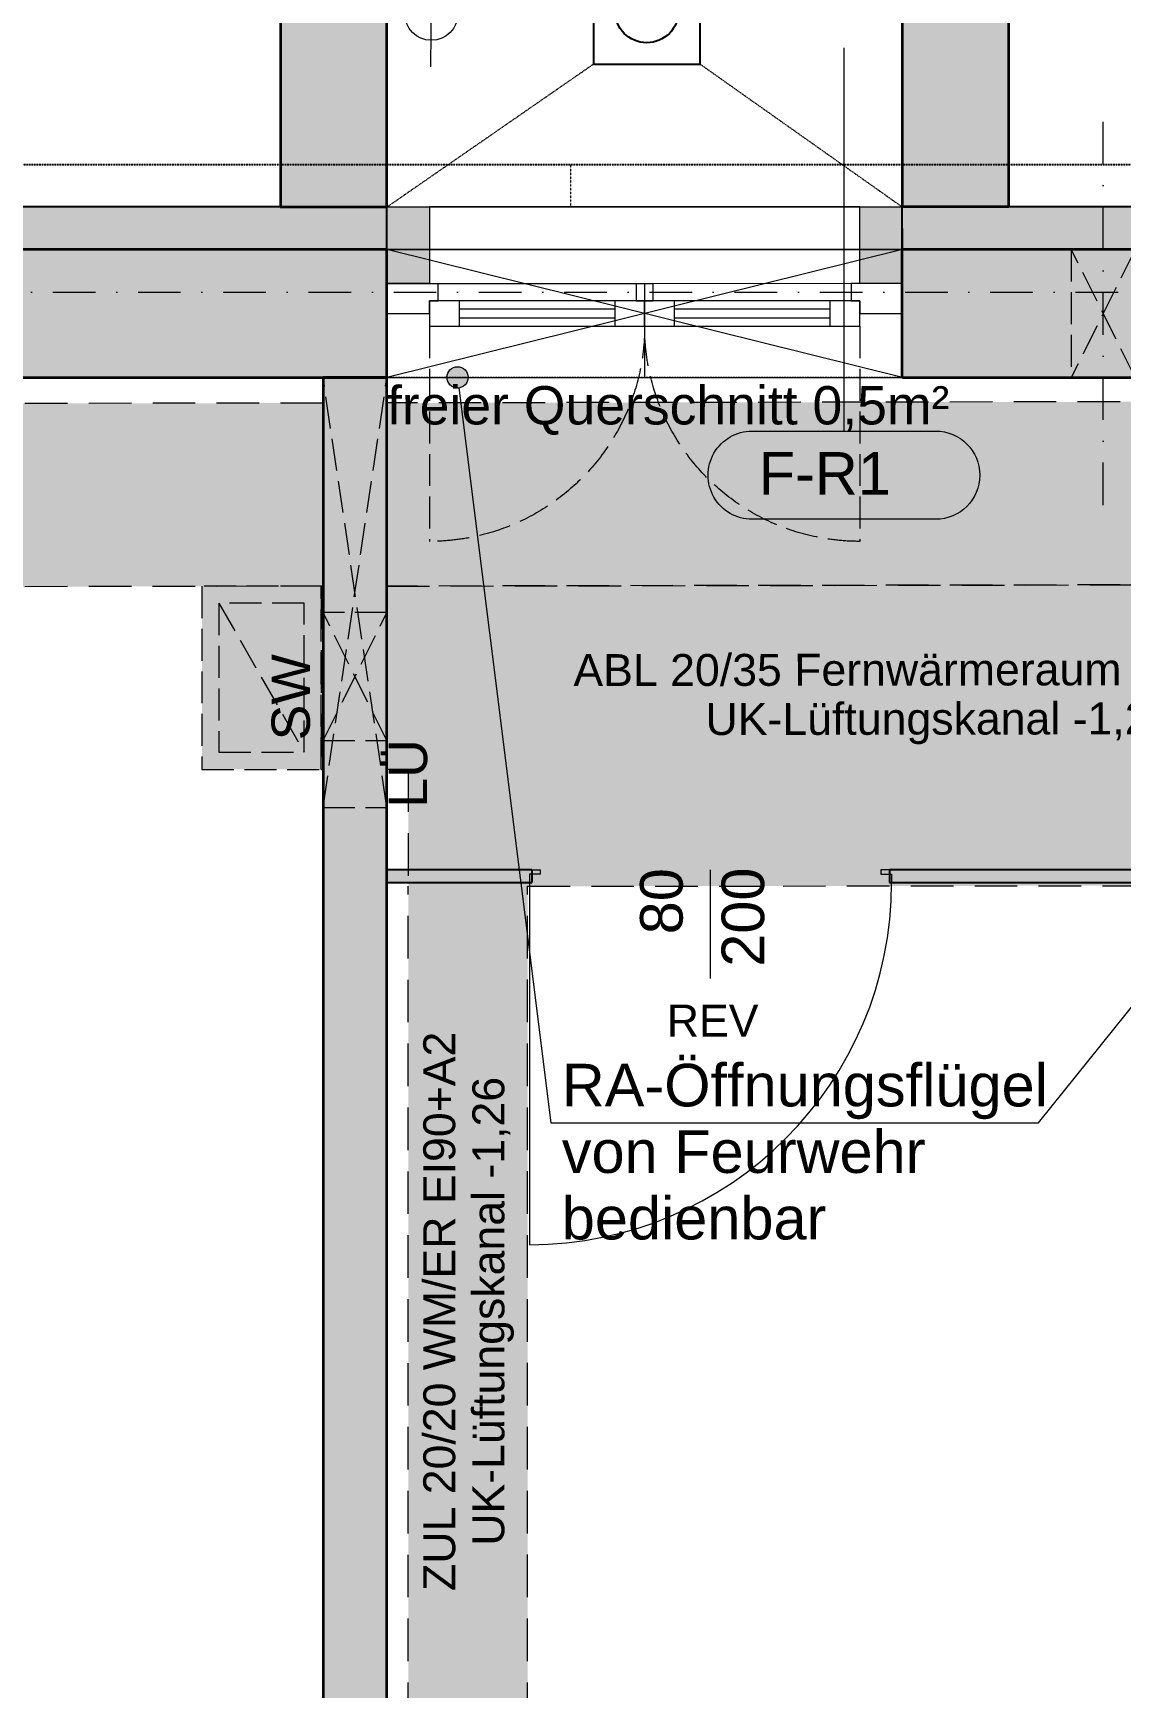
# Model space of a CAD drawing. Header units: millimetres. Extents: x 32522367 to 32638135, y 41424826 to 41540167.
# Drawn here: x 32558326 to 32560880, y 41524037 to 41527922 of the extents above; entities that cross this region are included whole.
import ezdxf
from ezdxf.enums import TextEntityAlignment as Align

# ---------------------------------------------------------------- set-up
doc = ezdxf.new("R2010")
doc.units = ezdxf.units.MM
for name, pattern in [('Achse', [0.2, 0.1, -0.05, 0, -0.05]), ('Raster', [0.2, 0.1, -0.05, 0, -0.05]), ('Strichlinie eng', [0.1, 0.075, -0.025]), ('Strichlinie mittel', [0.15, 0.1, -0.05]), ('Strichlinie weit', [0.2, 0.15, -0.05]), ('Untersicht', [0.1, 0.075, -0.025])]:
    doc.linetypes.add(name, pattern=pattern)
for name, color, linetype in [('000 Achsraster Haupt', 251, 'Continuous'), ('110 Wand Aussen', 251, 'Continuous'), ('120 Wand Innen tragend', 251, 'Continuous'), ('130 Wand Innen', 251, 'Continuous'), ('220 Bodenaufbau', 251, 'Continuous'), ('715 Lueftung', 251, 'Continuous'), ('716 Entwässerung', 251, 'Continuous'), ('720 Haustechnik Installation', 251, 'Continuous'), ('811 Raum 2.Erschließung_ Nebenräume_Allg.räume_Technik', 251, 'Continuous'), ('951 Polierplan Hoehenkote', 251, 'Continuous'), ('956 Fensternummer', 251, 'Continuous'), ('Archicad Fenstern', 251, 'Continuous'), ('Archicad Türen', 251, 'Continuous')]:
    doc.layers.add(name, color=color, linetype=linetype)
for name, color, linetype, lineweight in [('000 Achsraster Haupt_Stift_Nr__1', 251, 'Continuous', 13), ('110 Wand Aussen_Stift_Nr__1', 251, 'Continuous', 13), ('110 Wand Aussen_Stift_Nr__24', 251, 'Continuous', 13), ('110 Wand Aussen_Stift_Nr__29', 251, 'Continuous', 13), ('110 Wand Aussen_Stift_Nr__4', 251, 'Continuous', 35), ('110 Wand Aussen_Stift_Nr__6', 251, 'Continuous', 13), ('110 Wand Aussen_Stift_Nr__7', 251, 'Continuous', 25), ('110 Wand Aussen_Stift_Nr__78', 251, 'Continuous', 13), ('110 Wand Aussen_Stift_Nr__8', 251, 'Continuous', 35), ('120 Wand Innen tragend_Stift_Nr__1', 251, 'Continuous', 13), ('120 Wand Innen tragend_Stift_Nr__23', 251, 'Continuous', 13), ('120 Wand Innen tragend_Stift_Nr__6', 251, 'Continuous', 13), ('120 Wand Innen tragend_Stift_Nr__8', 251, 'Continuous', 35), ('130 Wand Innen_Stift_Nr__26', 251, 'Continuous', 13), ('130 Wand Innen_Stift_Nr__7', 251, 'Continuous', 25), ('136 Halsdämmung_Stift_Nr__1', 251, 'Continuous', 13), ('136 Halsdämmung_Stift_Nr__18', 251, 'Continuous', 0), ('220 Bodenaufbau_Stift_Nr__6', 251, 'Continuous', 13), ('240 Unterdaemmung_Stift_Nr__1', 251, 'Continuous', 13), ('681 Fluchtlinien_Stift_Nr__10', 251, 'Continuous', 25), ('715 Lueftung_Stift_Nr__103', 251, 'Continuous', 18), ('715 Lueftung_Stift_Nr__104', 251, 'Continuous', 18), ('715 Lueftung_Stift_Nr__121', 251, 'Continuous', 13), ('716 Entwässerung_Stift_Nr__1', 251, 'Continuous', 13), ('716 Entwässerung_Stift_Nr__61', 251, 'Continuous', 25), ('720 Haustechnik Installation_Stift_Nr__1', 251, 'Continuous', 13), ('951 Polierplan Hoehenkote_Stift_Nr__1', 251, 'Continuous', 13), ('956 Durchbruch Beschriftung_Stift_Nr__61', 251, 'Continuous', 25), ('956 Fensternummer_Stift_Nr__1', 251, 'Continuous', 13), ('970 Brandschutz Beschriftung.Texte_ Bemaßung_ Symbole_ Fluchtwege_Stift_Nr__101', 251, 'Continuous', 50), ('Archicad Fenster-Marker_Stift_Nr__1', 251, 'Continuous', 13), ('Archicad Fenstern_Stift_Nr__1', 251, 'Continuous', 13), ('Archicad Fenstern_Stift_Nr__7', 251, 'Continuous', 25), ('Archicad Fenstern_Stift_Nr__8', 251, 'Continuous', 35), ('Archicad Tür-Marker_Stift_Nr__1', 251, 'Continuous', 13), ('Archicad Türen_Stift_Nr__1', 251, 'Continuous', 13), ('Archicad Türen_Stift_Nr__7', 251, 'Continuous', 25)]:
    doc.layers.add(name, color=color, linetype=linetype, lineweight=lineweight)
doc.styles.add('ERSTELLTER_STIL_1', font='arial.ttf')

# ---------------------------------------------------------------- blocks, each defined once
blk = doc.blocks.new('Decke_16', base_point=(24.3313, 82.1748))
at = {"layer": '220 Bodenaufbau_Stift_Nr__6', "color": 7, "linetype": 'Continuous', "lineweight": 13, "flags": 128}
blk.add_lwpolyline([(10.1971, 34.0265), (24.3313, 82.1748), (27.0947, 81.3636), (27.827, 83.8583), (30.4177, 83.0978), (29.6854, 80.6031), (63.8728, 70.5671)], dxfattribs=at)
blk = doc.blocks.new('Öffnung_40')
at = {"layer": '120 Wand Innen tragend_Stift_Nr__1', "color": 7, "linetype": 'Untersicht', "lineweight": 13}
for p, q in [((36.5208, 77.2312), (36.6613, 78.2426)), ((36.3768, 77.2735), (36.8052, 78.2003))]:
    blk.add_line(p, q, dxfattribs=at)
at = {"layer": '120 Wand Innen tragend_Stift_Nr__6', "color": 7, "linetype": 'Untersicht', "lineweight": 13, "flags": 128}
blk.add_lwpolyline([(36.3768, 77.2735), (36.5208, 77.2312)], dxfattribs=at)
at = {"layer": '120 Wand Innen tragend_Stift_Nr__8', "color": 7, "linetype": 'Continuous', "lineweight": 35, "flags": 128}
for points in [[(36.6613, 78.2426), (36.5058, 77.7127)], [(36.8052, 78.2003), (36.6613, 78.2426)], [(36.6497, 77.6705), (36.8052, 78.2003)], [(36.4213, 77.4249), (36.3768, 77.2735)], [(36.5208, 77.2312), (36.5652, 77.3826)]]:
    blk.add_lwpolyline(points, dxfattribs=at)
blk = doc.blocks.new('Öffnung_74')
at = {"layer": '110 Wand Aussen_Stift_Nr__1', "color": 7, "linetype": 'Untersicht', "lineweight": 13}
for p, q in [((38.4908, 77.7055), (38.4313, 78.0356)), ((38.5753, 77.9934), (38.3468, 77.7478))]:
    blk.add_line(p, q, dxfattribs=at)
at = {"layer": '110 Wand Aussen_Stift_Nr__6', "color": 7, "linetype": 'Untersicht', "lineweight": 13, "flags": 128}
for points in [[(38.4313, 78.0356), (38.3468, 77.7478)], [(38.4908, 77.7055), (38.5753, 77.9934)]]:
    blk.add_lwpolyline(points, dxfattribs=at)
at = {"layer": '110 Wand Aussen_Stift_Nr__78', "color": 5, "linetype": 'Achse', "lineweight": 13}
blk.add_line((38.3343, 77.4388), (38.5878, 78.3023), dxfattribs=at)
at = {"layer": '110 Wand Aussen_Stift_Nr__8', "color": 7, "linetype": 'Continuous', "lineweight": 35, "flags": 128}
for points in [[(38.5753, 77.9934), (38.4313, 78.0356)], [(38.3468, 77.7478), (38.4908, 77.7055)]]:
    blk.add_lwpolyline(points, dxfattribs=at)
blk = doc.blocks.new('Öffnung_78')
at = {"layer": '110 Wand Aussen_Stift_Nr__1', "color": 7, "linetype": 'Continuous', "lineweight": 13}
for p, q in [((37.9663, 77.8595), (36.8897, 78.4882)), ((38.0508, 78.1473), (36.8052, 78.2003))]:
    blk.add_line(p, q, dxfattribs=at)
at = {"layer": '110 Wand Aussen_Stift_Nr__6', "color": 7, "linetype": 'Continuous', "lineweight": 13, "flags": 128}
for points in [[(36.8897, 78.4882), (36.8052, 78.2003)], [(38.0508, 78.1473), (36.8897, 78.4882)], [(36.8052, 78.2003), (37.9663, 77.8595)], [(37.9663, 77.8595), (38.0508, 78.1473)]]:
    blk.add_lwpolyline(points, dxfattribs=at)
blk = doc.blocks.new('Öffnung_79')
at = {"layer": '110 Wand Aussen_Stift_Nr__6', "color": 7, "linetype": 'Continuous', "lineweight": 13, "flags": 128}
for points in [[(37.0139, 78.556), (36.9857, 78.46)], [(37.983, 78.2715), (37.0139, 78.556)], [(37.9548, 78.1755), (37.983, 78.2715)]]:
    blk.add_lwpolyline(points, dxfattribs=at)
blk = doc.blocks.new('Öffnung_92')
at = {"layer": '120 Wand Innen tragend_Stift_Nr__1', "color": 7, "linetype": 'Untersicht', "lineweight": 13}
for p, q in [((36.5652, 77.3826), (36.5058, 77.7127)), ((36.4213, 77.4249), (36.6497, 77.6705))]:
    blk.add_line(p, q, dxfattribs=at)
at = {"layer": '120 Wand Innen tragend_Stift_Nr__6', "color": 7, "linetype": 'Untersicht', "lineweight": 13, "flags": 128}
for points in [[(36.6497, 77.6705), (36.5058, 77.7127)], [(36.4213, 77.4249), (36.5652, 77.3826)]]:
    blk.add_lwpolyline(points, dxfattribs=at)
at = {"layer": '120 Wand Innen tragend_Stift_Nr__8', "color": 7, "linetype": 'Continuous', "lineweight": 35, "flags": 128}
for points in [[(36.5058, 77.7127), (36.4213, 77.4249)], [(36.5652, 77.3826), (36.6497, 77.6705)]]:
    blk.add_lwpolyline(points, dxfattribs=at)
blk = doc.blocks.new('2-Flügelfenster 1+1 27_2')
at = {"layer": 'Archicad Fenstern_Stift_Nr__1', "color": 7, "linetype": 'Strichlinie eng', "lineweight": 13}
for p, q in [((-0.505, 0.03), (-0.505, 0.535)), ((0.505, 0.03), (0.505, 0.535))]:
    blk.add_line(p, q, dxfattribs=at)
at = {"layer": 'Archicad Fenstern_Stift_Nr__1', "color": 7, "linetype": 'Continuous', "lineweight": 13}
for p, q in [((-0.605, 0.15), (0.605, 0.15)), ((-0.605, 0), (-0.505, 0)), ((-0.505, -0.03), (-0.505, 0.03)), ((-0.505, 0.03), (-0.435, 0.03)), ((-0.505, 0), (-0.505, -0.03)), ((-0.435, 0.03), (-0.07, 0.03)), ((-0.435, 0.03), (-0.435, -0.03)), ((-0.435, 0.01), (-0.07, 0.01)), ((-0.07, -0.03), (-0.07, 0.03)), ((-0.07, 0.03), (0, 0.03)), ((0, 0.03), (0, -0.03)), ((0, -0.03), (0, 0.03)), ((0, 0.03), (0.07, 0.03)), ((0, -0.03), (0, 0)), ((0, 0), (0, -0.03)), ((0.07, 0.03), (0.435, 0.03)), ((0.07, 0.03), (0.07, -0.03)), ((0.07, 0.01), (0.435, 0.01)), ((0.435, -0.03), (0.435, 0.03)), ((0.435, 0.03), (0.505, 0.03)), ((0.505, 0.03), (0.505, -0.03)), ((0.505, -0.03), (0.505, 0)), ((0.505, 0), (0.605, 0)), ((-0.505, -0.03), (-0.485, -0.03)), ((-0.435, -0.03), (-0.505, -0.03)), ((-0.485, -0.03), (-0.485, -0.07)), ((-0.07, -0.01), (-0.435, -0.01)), ((-0.07, -0.03), (-0.435, -0.03)), ((0, -0.03), (-0.07, -0.03)), ((-0.02, -0.07), (-0.02, -0.03)), ((-0.02, -0.03), (0, -0.03)), ((0, -0.03), (0.02, -0.03)), ((0.07, -0.03), (0, -0.03)), ((0.02, -0.03), (0.02, -0.07)), ((0.435, -0.01), (0.07, -0.01)), ((0.435, -0.03), (0.07, -0.03)), ((0.505, -0.03), (0.435, -0.03)), ((0.485, -0.07), (0.485, -0.03)), ((0.485, -0.03), (0.505, -0.03)), ((-0.485, -0.07), (-0.605, -0.07)), ((-0.02, -0.07), (-0.485, -0.07)), ((0, -0.07), (-0.02, -0.07)), ((0.02, -0.07), (0, -0.07)), ((0.485, -0.07), (0.02, -0.07)), ((0.605, -0.07), (0.485, -0.07)), ((-0.605, -0.25), (0.605, -0.25))]:
    blk.add_line(p, q, dxfattribs=at)
at = {"layer": 'Archicad Fenstern_Stift_Nr__1', "color": 7, "linetype": 'Strichlinie eng', "lineweight": 13}
for centre, start, end in [((-0.505, 0.03), 0, 90), ((0.505, 0.03), 90, 180)]:
    blk.add_arc(centre, 0.505, start, end, dxfattribs=at)
at = {"layer": 'Archicad Fenstern_Stift_Nr__7', "color": 7, "linetype": 'Continuous', "lineweight": 25}
for p, q in [((-0.605, -0.15), (-0.605, -0.25)), ((0.605, -0.15), (0.605, -0.25))]:
    blk.add_line(p, q, dxfattribs=at)
at = {"layer": 'Archicad Fenstern_Stift_Nr__8', "color": 7, "linetype": 'Continuous', "lineweight": 35}
for p, q in [((-0.605, 0.15), (-0.605, 0)), ((0.605, 0.15), (0.605, 0)), ((-0.605, 0), (-0.605, -0.07)), ((-0.605, 0), (-0.605, -0.07)), ((0.605, 0), (0.605, -0.07)), ((0.605, 0), (0.605, -0.07)), ((-0.605, -0.07), (-0.605, -0.15)), ((0.605, -0.07), (0.605, -0.15))]:
    blk.add_line(p, q, dxfattribs=at)
blk = doc.blocks.new('F Marker AUT 27')
at = {"layer": 'Archicad Fenster-Marker_Stift_Nr__1', "color": 7, "linetype": 'Continuous', "lineweight": 13}
blk.add_line((0, -0.2187), (0, 0), dxfattribs=at)
at = {"layer": 'Archicad Fenster-Marker_Stift_Nr__1', "color": 7, "lineweight": 13, "style": 'ERSTELLTER_STIL_1'}
for tag, height, p in [('DUMMY_270', 0.0667, (-0.1283, -0.535)), ('DUMMY_268', 0.0667, (0.0631, -0.535)), ('DUMMY_269', 0.1, (-0.195, -0.535)), ('DUMMY_267', 0.1, (-0.0036, -0.535))]:
    blk.add_attdef(tag, text='', height=height, rotation=270, dxfattribs=at).set_placement(p, align=Align.BOTTOM_LEFT)
blk = doc.blocks.new('Wand_167', base_point=(41.3645, 76.8619))
at = {"layer": '110 Wand Aussen_Stift_Nr__24', "linetype": 'Continuous', "lineweight": 13}
for points in [[(31.9229, 79.6336), (36.8052, 78.2003), (36.8897, 78.4882), (32.0074, 79.9214)], [(38.0508, 78.1473), (37.9663, 77.8595), (39.3111, 77.4647), (39.3956, 77.7525)]]:
    blk.add_hatch(color=92, dxfattribs=at).paths.add_polyline_path(points)
at = {"layer": '110 Wand Aussen_Stift_Nr__29', "linetype": 'Continuous', "lineweight": 13}
for points in [[(32.0074, 79.9214), (36.8897, 78.4882), (36.9179, 78.5841), (32.0356, 80.0174)], [(38.0789, 78.2433), (38.0508, 78.1473), (39.3956, 77.7525), (39.4238, 77.8485)]]:
    blk.add_hatch(color=6, dxfattribs=at).paths.add_polyline_path(points)
at = {"layer": '110 Wand Aussen_Stift_Nr__7', "color": 7, "linetype": 'Continuous', "lineweight": 25}
for p, q in [((36.8897, 78.4882), (36.9179, 78.5841)), ((38.0508, 78.1473), (38.0789, 78.2433))]:
    blk.add_line(p, q, dxfattribs=at)
at = {"layer": '110 Wand Aussen_Stift_Nr__7', "color": 7, "linetype": 'Continuous', "lineweight": 25, "flags": 128}
for points in [[(36.9179, 78.5841), (32.0356, 80.0174)], [(39.4238, 77.8485), (38.0789, 78.2433)]]:
    blk.add_lwpolyline(points, dxfattribs=at)
at = {"layer": '110 Wand Aussen_Stift_Nr__8', "color": 7, "linetype": 'Continuous', "lineweight": 35}
for p, q in [((36.8897, 78.4882), (32.0074, 79.9214)), ((38.4313, 78.0356), (38.0508, 78.1473))]:
    blk.add_line(p, q, dxfattribs=at)
at = {"layer": '110 Wand Aussen_Stift_Nr__8', "color": 7, "linetype": 'Continuous', "lineweight": 35, "flags": 128}
for points in [[(31.9229, 79.6336), (36.8052, 78.2003)], [(37.9663, 77.8595), (38.3468, 77.7478)]]:
    blk.add_lwpolyline(points, dxfattribs=at)
at = {"layer": 'Archicad Fenster-Marker_Stift_Nr__1', "color": 7, "lineweight": 13, "rotation": 163.6400901272618}
blk.add_blockref('F Marker AUT 27', (37.3858, 78.0299), dxfattribs=at)
at = {"layer": 'Archicad Fenstern', "color": 7, "linetype": 'Continuous', "lineweight": 13, "xscale": -1, "rotation": 163.6400901272618}
blk.add_blockref('2-Flügelfenster 1+1 27_2', (37.428, 78.1738), dxfattribs=at)
blk = doc.blocks.new('Wand_207', base_point=(34.7637, 71.2457))
at = {"layer": '120 Wand Innen tragend_Stift_Nr__23', "linetype": 'Continuous', "lineweight": 13}
blk.add_hatch(color=91, dxfattribs=at).paths.add_polyline_path([(34.8059, 71.3897), (36.8052, 78.2003), (36.6613, 78.2426), (34.6619, 71.4315)])
at = {"layer": '120 Wand Innen tragend_Stift_Nr__8', "color": 7, "linetype": 'Continuous', "lineweight": 35, "flags": 128}
for points in [[(36.3768, 77.2735), (35.6887, 74.9294)], [(35.8327, 74.8872), (36.5208, 77.2312)]]:
    blk.add_lwpolyline(points, dxfattribs=at)
blk = doc.blocks.new('Wand_225', base_point=(38.2061, 77.7891))
at = {"layer": '110 Wand Aussen_Stift_Nr__24', "linetype": 'Continuous', "lineweight": 13}
for points in [[(38.2479, 78.819), (38.5582, 78.9885), (38.3183, 79.0589)], [(38.2479, 78.819), (38.4878, 78.7486), (38.5582, 78.9885)], [(38.2479, 78.819), (38.0789, 78.2433), (38.3188, 78.1729), (38.4878, 78.7486)]]:
    blk.add_hatch(color=92, dxfattribs=at).paths.add_polyline_path(points)
at = {"layer": '110 Wand Aussen_Stift_Nr__4', "color": 7, "linetype": 'Continuous', "lineweight": 35, "flags": 128}
for points in [[(38.5582, 78.9885), (38.3183, 79.0589)], [(38.3188, 78.1729), (38.5582, 78.9885)], [(38.2479, 78.819), (38.0789, 78.2433)], [(38.3188, 78.1729), (38.0789, 78.2433)]]:
    blk.add_lwpolyline(points, dxfattribs=at)
blk = doc.blocks.new('Wand_226', base_point=(38.5582, 78.9885))
at = {"layer": '110 Wand Aussen_Stift_Nr__24', "linetype": 'Continuous', "lineweight": 13}
for points in [[(36.9175, 79.4701), (36.847, 79.2302), (37.0869, 79.1598)], [(37.1573, 79.3997), (36.9175, 79.4701), (37.0869, 79.1598)], [(37.0869, 79.1598), (38.2479, 78.819), (38.3183, 79.0589), (37.1573, 79.3997)]]:
    blk.add_hatch(color=92, dxfattribs=at).paths.add_polyline_path(points)
at = {"layer": '110 Wand Aussen_Stift_Nr__4', "color": 7, "linetype": 'Continuous', "lineweight": 35, "flags": 128}
for points in [[(36.9175, 79.4701), (36.847, 79.2302)], [(38.3183, 79.0589), (36.9175, 79.4701)], [(37.0869, 79.1598), (38.2479, 78.819)]]:
    blk.add_lwpolyline(points, dxfattribs=at)
blk = doc.blocks.new('Wand_227', base_point=(36.9175, 79.4701))
at = {"layer": '110 Wand Aussen_Stift_Nr__24', "linetype": 'Continuous', "lineweight": 13}
blk.add_hatch(color=92, dxfattribs=at).paths.add_polyline_path([(36.847, 79.2302), (36.678, 78.6545), (36.9179, 78.5841), (37.0869, 79.1598)])
at = {"layer": '110 Wand Aussen_Stift_Nr__4', "color": 7, "linetype": 'Continuous', "lineweight": 35, "flags": 128}
for points in [[(36.847, 79.2302), (36.678, 78.6545)], [(36.9179, 78.5841), (37.0869, 79.1598)], [(36.678, 78.6545), (36.9179, 78.5841)]]:
    blk.add_lwpolyline(points, dxfattribs=at)
blk = doc.blocks.new('Blockrahmentür 1-Fl 27_4')
at = {"layer": 'Archicad Türen_Stift_Nr__1', "color": 7, "linetype": 'Continuous', "lineweight": 13}
for p, q in [((0.425, 0), (0.425, 0.85)), ((-0.425, -0.02), (-0.425, 0)), ((-0.425, 0), (-0.42, 0)), ((-0.42, 0), (-0.42, -0.03)), ((0.425, 0), (0.42, 0)), ((0.42, 0), (0.42, -0.03)), ((0.425, -0.02), (0.425, 0)), ((-0.4, -0.02), (-0.425, -0.02)), ((-0.42, -0.03), (-0.4, -0.03)), ((-0.4, -0.03), (-0.4, -0.02)), ((0.4, -0.03), (0.4, -0.02)), ((0.4, -0.02), (0.425, -0.02)), ((0.42, -0.03), (0.4, -0.03))]:
    blk.add_line(p, q, dxfattribs=at)
blk.add_arc((0.425, 0), 0.85, 90, 180, dxfattribs=at)
at = {"layer": 'Archicad Türen_Stift_Nr__7', "color": 7, "linetype": 'Continuous', "lineweight": 25}
for p, q in [((-0.42, -0.03), (-0.42, 0)), ((-0.42, -0.03), (-0.42, 0)), ((0.42, -0.03), (0.42, 0)), ((0.42, -0.03), (0.42, 0))]:
    blk.add_line(p, q, dxfattribs=at)
blk = doc.blocks.new('T Marker AUT 27_3')
at = {"layer": 'Archicad Tür-Marker_Stift_Nr__1', "color": 7, "linetype": 'Continuous', "lineweight": 13}
blk.add_line((0, -0.255), (0, 0), dxfattribs=at)
at = {"layer": 'Archicad Tür-Marker_Stift_Nr__1', "color": 7, "lineweight": 13, "style": 'ERSTELLTER_STIL_1'}
for tag, height, p in [('DUMMY_270', 0.1, (-0.165, 0.0026)), ('DUMMY_268', 0.1, (0.0264, 0.0026)), ('DUMMY_269', 0.0667, (0.0931, -0.1825)), ('DUMMY_271', 0.0667, (-0.0983, -0.2588))]:
    blk.add_attdef(tag, text='', height=height, rotation=270, dxfattribs=at).set_placement(p, align=Align.BOTTOM_LEFT)
blk = doc.blocks.new('Wand_269', base_point=(36.4796, 77.0909))
at = {"layer": '130 Wand Innen_Stift_Nr__26', "linetype": 'Continuous', "lineweight": 13}
for points in [[(36.4796, 77.0909), (36.4711, 77.0621), (36.7973, 76.9664), (36.8057, 76.9951)], [(37.6117, 76.7585), (37.6033, 76.7298), (38.6988, 76.4082), (38.7072, 76.437)]]:
    blk.add_hatch(color=5, dxfattribs=at).paths.add_polyline_path(points)
at = {"layer": '130 Wand Innen_Stift_Nr__7', "color": 7, "linetype": 'Continuous', "lineweight": 25}
for p, q in [((36.8057, 76.9951), (36.7973, 76.9664)), ((37.6117, 76.7585), (37.6033, 76.7298))]:
    blk.add_line(p, q, dxfattribs=at)
at = {"layer": '130 Wand Innen_Stift_Nr__7', "color": 7, "linetype": 'Continuous', "lineweight": 25, "flags": 128}
for points in [[(36.4796, 77.0909), (36.4711, 77.0621)], [(36.8057, 76.9951), (36.4796, 77.0909)], [(36.4711, 77.0621), (36.7973, 76.9664)], [(37.6033, 76.7298), (38.6988, 76.4082)], [(38.7072, 76.437), (37.6117, 76.7585)], [(38.6988, 76.4082), (38.7072, 76.437)]]:
    blk.add_lwpolyline(points, dxfattribs=at)
at = {"layer": 'Archicad Tür-Marker_Stift_Nr__1', "color": 7, "lineweight": 13}
ref = blk.add_blockref('T Marker AUT 27_3', (37.2087, 76.8768), dxfattribs=dict(at, rotation=343.6400886069923))
ref.add_attrib('AC_MarkerText_5', 'REV', dxfattribs={"color": 7, "lineweight": 13, "height": 0.075, "rotation": 343.6401, "style": 'ERSTELLTER_STIL_1'}).set_placement((36.9934, 76.5087), align=Align.BOTTOM_LEFT)
ref.add_attrib('DUMMY_268', '80', dxfattribs={"color": 7, "lineweight": 13, "height": 0.1, "rotation": 73.6401, "style": 'ERSTELLTER_STIL_1'}).set_placement((37.1319, 76.7417), align=Align.BOTTOM_LEFT)
ref.add_attrib('DUMMY_270', '200', dxfattribs={"color": 7, "lineweight": 13, "height": 0.1, "rotation": 73.6401, "style": 'ERSTELLTER_STIL_1'}).set_placement((37.2941, 76.6146), align=Align.BOTTOM_LEFT)
at = {"layer": 'Archicad Türen', "color": 7, "linetype": 'Continuous', "lineweight": 13, "rotation": 163.6400886069924}
blk.add_blockref('Blockrahmentür 1-Fl 27_4', (37.2003, 76.8481), dxfattribs=at)
blk = doc.blocks.new('Pfeil Gerade 27')
at = {"layer": '715 Lueftung_Stift_Nr__121', "linetype": 'Continuous', "lineweight": 13, "true_color": 0xe60000}
blk.add_hatch(color=1, dxfattribs=at).paths.add_polyline_path([(0.15, 0), (0.0804, 0.0748), (0.0804, 0.0376), (-0.15, 0.0376), (-0.15, -0.0376), (0.0804, -0.0376), (0.0804, -0.0748)])
blk = doc.blocks.new('Lüftungskanal-ABL 35x20')
at = {"layer": '715 Lueftung', "linetype": 'Continuous', "lineweight": 0, "true_color": 0xffffff}
blk.add_hatch(color=7, dxfattribs=at).paths.add_polyline_path([(0, 0.28), (0, 0), (0.43, 0), (0.43, 0.28)])
at = {"layer": '715 Lueftung_Stift_Nr__103', "color": 56, "linetype": 'Strichlinie eng', "lineweight": 18, "true_color": 0x8c7b00}
for p, q in [((0, 0.28), (0, 0)), ((0.43, 0.28), (0, 0.28)), ((0.43, 0), (0.43, 0.28)), ((0.04, 0.24), (0.04, 0.04)), ((0.39, 0.24), (0.04, 0.24)), ((0.04, 0.04), (0.39, 0.24)), ((0.39, 0.04), (0.39, 0.24)), ((0.04, 0.04), (0.39, 0.04)), ((0, 0), (0.43, 0))]:
    blk.add_line(p, q, dxfattribs=at)
blk = doc.blocks.new('BA 25x25')
at = {"layer": '716 Entwässerung_Stift_Nr__61', "color": 5, "linetype": 'Continuous', "lineweight": 25}
for p, q in [((0.25, 0.25), (0, 0.25)), ((0, 0.25), (0, 0)), ((0.25, 0), (0.25, 0.25)), ((0, 0), (0.25, 0))]:
    blk.add_line(p, q, dxfattribs=at)
blk.add_circle((0.125, 0.125), 0.075, dxfattribs=at)
blk = doc.blocks.new('Träger_3', base_point=(36.4585, 77.5671))
at = {"layer": '715 Lueftung_Stift_Nr__103', "linetype": 'Continuous', "lineweight": 0, "true_color": 0x231e00}
for points in [[(36.3983, 77.3607), (36.4021, 77.3596), (36.5232, 77.7722), (36.5187, 77.7735)], [(36.5953, 77.3085), (38.7757, 76.6704), (38.8959, 77.0798), (36.6672, 77.7301), (36.5461, 77.3176), (36.5939, 77.3036)]]:
    blk.add_hatch(color=38, dxfattribs=at).paths.add_polyline_path(points)
at = {"layer": '715 Lueftung_Stift_Nr__103', "color": 56, "linetype": 'Strichlinie mittel', "lineweight": 18, "true_color": 0x8c7b00, "flags": 128}
for points in [[(36.5187, 77.7735), (36.3983, 77.3607)], [(36.4021, 77.3596), (36.5232, 77.7722)], [(36.5187, 77.7735), (36.5232, 77.7722)], [(36.5461, 77.3176), (36.6672, 77.7301)], [(36.6672, 77.7301), (38.8959, 77.0798)], [(36.3983, 77.3607), (36.4021, 77.3596)], [(36.5461, 77.3176), (36.5939, 77.3036)]]:
    blk.add_lwpolyline(points, dxfattribs=at)
blk = doc.blocks.new('Träger_5', base_point=(36.0963, 75.1109))
at = {"layer": '715 Lueftung_Stift_Nr__104', "linetype": 'Continuous', "lineweight": 0, "true_color": 0x260033}
blk.add_hatch(color=198, dxfattribs=at).paths.add_polyline_path([(36.2307, 75.0715), (36.7854, 76.9611), (36.5167, 77.0397), (35.962, 75.1503)])
at = {"layer": '715 Lueftung_Stift_Nr__104', "color": 202, "linetype": 'Strichlinie mittel', "lineweight": 18, "true_color": 0x9900cc, "flags": 128}
for points in [[(35.962, 75.1503), (36.5167, 77.0397)], [(36.2307, 75.0715), (36.7854, 76.9611)], [(35.962, 75.1503), (36.2307, 75.0715)]]:
    blk.add_lwpolyline(points, dxfattribs=at)
blk = doc.blocks.new('Träger_10', base_point=(36.556, 77.1741))
at = {"layer": '715 Lueftung_Stift_Nr__104', "linetype": 'Continuous', "lineweight": 0, "true_color": 0x260033}
blk.add_hatch(color=198, dxfattribs=at).paths.add_polyline_path([(36.5167, 77.0397), (38.6969, 76.4017), (38.7757, 76.6704), (36.5953, 77.3085)])
at = {"layer": '715 Lueftung_Stift_Nr__104', "color": 202, "linetype": 'Strichlinie mittel', "lineweight": 18, "true_color": 0x9900cc, "flags": 128}
for points in [[(36.5939, 77.3036), (36.5167, 77.0397)], [(36.7854, 76.9611), (38.6969, 76.4017)]]:
    blk.add_lwpolyline(points, dxfattribs=at)
blk = doc.blocks.new('Polylinie_2', base_point=(36.9642, 78.1536))
at = {"layer": '720 Haustechnik Installation', "linetype": 'Continuous', "lineweight": 0, "true_color": 0x000000}
for points in [[(36.9392, 78.1536), (36.9411, 78.1441), (36.9466, 78.136), (36.9547, 78.1305), (36.9642, 78.1286), (36.9738, 78.1305), (36.9819, 78.136), (36.9873, 78.1441), (36.9892, 78.1536), (36.9873, 78.1632), (36.9819, 78.1713), (36.9738, 78.1767), (36.9642, 78.1786), (36.9547, 78.1767), (36.9466, 78.1713), (36.9411, 78.1632)], [(39.5989, 77.3729), (39.6008, 77.3633), (39.6062, 77.3552), (39.6143, 77.3498), (39.6239, 77.3479), (39.6334, 77.3498), (39.6416, 77.3552), (39.647, 77.3633), (39.6489, 77.3729), (39.647, 77.3825), (39.6416, 77.3906), (39.6334, 77.396), (39.6239, 77.3979), (39.6143, 77.396), (39.6062, 77.3906), (39.6008, 77.3825)]]:
    blk.add_hatch(color=18, dxfattribs=at).paths.add_polyline_path(points)
at = {"layer": '720 Haustechnik Installation_Stift_Nr__1', "color": 7, "linetype": 'Continuous', "lineweight": 13, "flags": 128}
blk.add_lwpolyline([(36.9602, 78.129), (36.6813, 76.413), (37.7802, 76.0904), (39.6034, 77.3586)], dxfattribs=at)
at = {"layer": '720 Haustechnik Installation_Stift_Nr__1', "color": 7, "linetype": 'Continuous', "lineweight": 13}
for centre in [(36.9642, 78.1536), (39.6239, 77.3729)]:
    blk.add_circle(centre, 0.025, dxfattribs=at)
blk = doc.blocks.new('Höhenbemaßung_248', base_point=(37.1458, 78.9904))
at = {"layer": '951 Polierplan Hoehenkote_Stift_Nr__1', "color": 7, "linetype": 'Continuous', "lineweight": 13}
for p, q in [((37.1092, 78.8709), (37.3398, 79.6251)), ((37.2653, 78.9539), (37.0262, 79.027))]:
    blk.add_line(p, q, dxfattribs=at)
blk.add_circle((37.1458, 78.9904), 0.0625, dxfattribs=at)
at = {"layer": '951 Polierplan Hoehenkote_Stift_Nr__1', "color": 7, "lineweight": 13, "char_height": 0.125, "attachment_point": 7, "rotation": 72.9979, "style": 'ERSTELLTER_STIL_1'}
for s, insert in [('\\A1;{\\pql;\\fArial|b0|i0|c0|p0;\\W1.000000;-2,95}', (37.0218, 79.2691)), ('\\A1;{\\pql;\\fArial|b0|i0|c0|p0;\\W1.000000;FUOK}', (37.1767, 79.177))]:
    blk.add_mtext(s, dxfattribs=dict(at, insert=insert))
blk = doc.blocks.new('Träger_64', base_point=(41.5436, 76.5311))
at = {"layer": '715 Lueftung_Stift_Nr__104', "linetype": 'Continuous', "lineweight": 0, "true_color": 0x260033}
for points in [[(31.5628, 79.6677), (31.4423, 79.2549), (36.5232, 77.7722), (36.6444, 78.1848)], [(36.6672, 77.7301), (38.8959, 77.0798), (39.017, 77.4924), (36.7883, 78.1427)]]:
    blk.add_hatch(color=198, dxfattribs=at).paths.add_polyline_path(points)
at = {"layer": '715 Lueftung_Stift_Nr__104', "color": 202, "linetype": 'Strichlinie mittel', "lineweight": 18, "true_color": 0x9900cc, "flags": 128}
for points in [[(36.6444, 78.1848), (31.5628, 79.6677)], [(36.5232, 77.7722), (31.4423, 79.2549)], [(36.5232, 77.7722), (36.6444, 78.1848)], [(36.6672, 77.7301), (36.7883, 78.1427)], [(39.017, 77.4924), (36.7883, 78.1427)], [(38.8959, 77.0798), (36.6672, 77.7301)]]:
    blk.add_lwpolyline(points, dxfattribs=at)
blk = doc.blocks.new('Standard-Rastermarker_9')
at = {"layer": '000 Achsraster Haupt_Stift_Nr__1', "color": 7, "linetype": 'Raster', "lineweight": 13}
blk.add_line((1, 0), (57.5462, 0), dxfattribs=at)
at = {"layer": '000 Achsraster Haupt_Stift_Nr__1', "color": 7, "lineweight": 13, "style": 'ERSTELLTER_STIL_1'}
for tag, p in [('AC_MarkerText_1_0', (-0.25, 0.075)), ('AC_MarkerText_1_1', (58.7962, 0.075))]:
    blk.add_attdef(tag, text='', height=0.15, dxfattribs=at).set_placement(p, align=Align.TOP_CENTER)
blk = doc.blocks.new('Etikett_452', base_point=(38.0526, 78.6407))
at = {"layer": '956 Fensternummer_Stift_Nr__1', "color": 7, "linetype": 'Continuous', "lineweight": 13}
blk.add_line((38.0526, 78.6407), (37.7991, 77.7771), dxfattribs=at)
at = {"layer": '956 Fensternummer_Stift_Nr__1', "color": 7, "linetype": 'Continuous', "lineweight": 13, "flags": 128}
blk.add_lwpolyline([(38.0059, 77.7164, -1), (37.9475, 77.5177), (37.534, 77.6391, -1), (37.5924, 77.8378)], format="xyb", close=True, dxfattribs=at)
at = {"layer": '956 Fensternummer_Stift_Nr__1', "color": 7, "lineweight": 13, "insert": (37.7853, 77.7298), "char_height": 0.1, "attachment_point": 2, "rotation": 343.6401, "style": 'ERSTELLTER_STIL_1'}
blk.add_mtext('\\A1;{\\pqc;\\pt0,1;\\fArial|b0|i0|c0|p0;\\W1.000000;F-R1 \\fArial|b0|i0|c0|p0;\\W1.000000;\\A1{\\H.66x;\\S^  ;}\\fArial|b0|i0|c0|p0;\\W1.000000;\\fArial|b0|i0|c0|p0;\\W1.000000;\\A1{\\H.66x;\\S^  ;}\\fArial|b0|i0|c0|p0;\\W1.000000; \\fArial|b0|i0|c0|p0;\\W1.000000;\\fArial|b0|i0|c0|p0;\\W1.000000;\\fArial|b0|i0|c0|p0;\\W1.000000;\\fArial|b0|i0|c0|p0;\\W1.000000;\\fArial|b0|i0|c0|p0;\\W1.000000;\\fArial|b0|i0|c0|p0;\\W1.000000;\\fArial|b0|i0|c0|p0;\\W1.000000;\\fArial|b0|i0|c0|p0;\\W1.000000;\\fArial|b0|i0|c0|p0;\\W1.000000;\\fArial|b0|i0|c0|p0;\\W1.000000;\\fArial|b0|i0|c0|p0;\\W1.000000;\\fArial|b0|i0|c0|p0;\\W1.000000;\\fArial|b0|i0|c0|p0;\\W1.000000;\\fArial|b0|i0|c0|p0;\\W1.000000;\\fArial|b0|i0|c0|p0;\\W1.000000;\\fArial|b0|i0|c0|p0;\\W1.000000;\\fArial|b0|i0|c0|p0;\\W1.000000;\\fArial|b0|i0|c0|p0;\\W1.000000;\\fArial|b0|i0|c0|p0;\\W1.000000;\\fArial|b0|i0|c0|p0;\\W1.000000;\\fArial|b0|i0|c0|p0;\\W1.000000;\\fArial|b0|i0|c0|p0;\\W1.000000;\\fArial|b0|i0|c0|p0;\\W1.000000;\\fArial|b0|i0|c0|p0;\\W1.000000;\\fArial|b0|i0|c0|p0;\\W1.000000;\\fArial|b0|i0|c0|p0;\\W1.000000;\\fArial|b0|i0|c0|p0;\\W1.000000;\\fArial|b0|i0|c0|p0;\\W1.000000;\\fArial|b0|i0|c0|p0;\\W1.000000;\\fArial|b0|i0|c0|p0;\\W1.000000;\\fArial|b0|i0|c0|p0;\\W1.000000;\\fArial|b0|i0|c0|p0;\\W1.000000;\\fArial|b0|i0|c0|p0;\\W1.000000;\\fArial|b0|i0|c0|p0;\\W1.000000;\\fArial|b0|i0|c0|p0;\\W1.000000;\\fArial|b0|i0|c0|p0;\\W1.000000;\\fArial|b0|i0|c0|p0;\\W1.000000;\\fArial|b0|i0|c0|p0;\\W1.000000;\\fArial|b0|i0|c0|p0;\\W1.000000;\\fArial|b0|i0|c0|p0;\\W1.000000;\\fArial|b0|i0|c0|p0;\\W1.000000;\\fArial|b0|i0|c0|p0;\\W1.000000;\\fArial|b0|i0|c0|p0;\\W1.000000;}', dxfattribs=at)

msp = doc.modelspace()

# ---------------------------------------------------------------- hatches: boundary and pattern name
at = {"layer": '136 Halsdämmung_Stift_Nr__18', "linetype": 'Continuous', "lineweight": 0}
for points in [[(32559156.786, 41527513.51), (32559256.786, 41527513.511), (32559256.787, 41527333.511), (32559156.787, 41527333.51)], [(32560266.786, 41527513.516), (32560366.786, 41527513.516), (32560366.787, 41527333.516), (32560266.787, 41527333.516)]]:
    msp.add_hatch(color=6, dxfattribs=at).paths.add_polyline_path(points)

# ---------------------------------------------------------------- linework, layer by layer
at = {"layer": '136 Halsdämmung_Stift_Nr__1', "color": 7, "linetype": 'Continuous', "lineweight": 13, "flags": 128}
for points in [[(32559156.786, 41527513.51), (32559256.786, 41527513.511), (32559256.787, 41527333.511), (32559156.787, 41527333.51)], [(32560266.786, 41527513.516), (32560366.786, 41527513.516), (32560366.787, 41527333.516), (32560266.787, 41527333.516)]]:
    msp.add_lwpolyline(points, close=True, dxfattribs=at)
at = {"layer": '240 Unterdaemmung_Stift_Nr__1', "color": 7, "linetype": 'Strichlinie weit', "lineweight": 13}
msp.add_lwpolyline([(32554248.434, 41527113.478), (32554248.472, 41519413.477), (32566478.493, 41519413.539), (32566478.484, 41521133.532), (32567578.494, 41521133.538), (32567578.463, 41527213.543), (32563908.426, 41527213.535), (32563908.426, 41527113.528)], close=True, dxfattribs=at)
at = {"layer": '681 Fluchtlinien_Stift_Nr__10', "color": 1, "linetype": 'Strichlinie weit', "lineweight": 25}
msp.add_lwpolyline([(32545868.865, 41441712.417), (32545868.431, 41527613.435), (32593380.819, 41527613.674), (32593380.92, 41507613.674), (32565868.532, 41507613.536), (32565868.764, 41461712.518), (32607781.152, 41461712.73), (32607781.069, 41478013.747), (32627781.069, 41478013.848), (32627781.253, 41441712.831)], close=True, dxfattribs=at)
msp.add_lwpolyline([(32587378.862, 41441712.627), (32545868.865, 41441712.417), (32545868.431, 41527613.435), (32587378.435, 41527613.644)], dxfattribs=at)
at = {"layer": '715 Lueftung_Stift_Nr__121', "color": 1, "linetype": 'Strichlinie eng', "lineweight": 13, "true_color": 0xe60000}
msp.add_line((32559588.425, 41527513.512), (32559588.425, 41527613.504), dxfattribs=at)
at = {"layer": '716 Entwässerung_Stift_Nr__1', "color": 7, "linetype": 'Strichlinie eng', "lineweight": 13}
for p, q in [((32559156.786, 41527513.51), (32559641.815, 41527849.111)), ((32559891.815, 41527849.112), (32560366.786, 41527513.516))]:
    msp.add_line(p, q, dxfattribs=at)
at = {"layer": '811 Raum 2.Erschließung_ Nebenräume_Allg.räume_Technik', "color": 254, "linetype": 'Continuous', "lineweight": 0, "true_color": 0xd3d2c7, "flags": 128}
for points in [[(32546368.466, 41519413.437), (32558338.471, 41519413.498), (32558338.468, 41520015.019), (32559006.825, 41520015.022), (32559006.788, 41527113.51), (32551348.426, 41527113.471), (32551348.413, 41529713.462), (32549248.423, 41529713.459), (32549248.426, 41527113.46), (32546368.426, 41527113.437)], [(32559156.827, 41519533.503), (32560311.562, 41519533.509), (32561478.465, 41519533.515), (32561478.427, 41527112.741), (32559156.789, 41527112.597)]]:
    msp.add_lwpolyline(points, close=True, dxfattribs=at)

# ---------------------------------------------------------------- block references
at = {"layer": '000 Achsraster Haupt', "color": 7, "linetype": 'Continuous', "lineweight": 18, "xscale": 1000, "yscale": 1000, "zscale": 1000, "rotation": 0.0002954042531608}
msp.add_blockref('Standard-Rastermarker_9', (32539163.207, 41527313.41), dxfattribs=at)
at = {"layer": '110 Wand Aussen', "color": 7, "lineweight": 35, "xscale": 1000, "yscale": 1000, "zscale": 1000, "rotation": 16.36019999999994}
for name, p in [('Wand_167', (32563908.426, 41527113.534)), ('Wand_226', (32560616.782, 41528363.519)), ('Wand_225', (32560616.788, 41527113.518)), ('Wand_227', (32558906.781, 41528363.51))]:
    msp.add_blockref(name, p, dxfattribs=at)
at = {"layer": '110 Wand Aussen', "color": 7, "linetype": 'Continuous', "lineweight": 13, "xscale": 1000, "yscale": 1000, "zscale": 1000, "rotation": 16.36019999999994}
for name in ['Öffnung_79', 'Öffnung_78', 'Öffnung_74']:
    msp.add_blockref(name, (32545868.865, 41441712.417), dxfattribs=at)
at = {"layer": '120 Wand Innen tragend', "color": 7, "lineweight": 35, "xscale": 1000, "yscale": 1000, "zscale": 1000, "rotation": 16.36019999999994}
msp.add_blockref('Wand_207', (32559156.825, 41519865.462), dxfattribs=at)
at = {"layer": '120 Wand Innen tragend', "color": 7, "linetype": 'Continuous', "lineweight": 13, "xscale": 1000, "yscale": 1000, "zscale": 1000, "rotation": 16.36019999999994}
for name in ['Öffnung_40', 'Öffnung_92']:
    msp.add_blockref(name, (32545868.865, 41441712.417), dxfattribs=at)
at = {"layer": '130 Wand Innen', "color": 7, "lineweight": 35, "xscale": 1000, "yscale": 1000, "zscale": 1000, "rotation": 16.36019999999994}
msp.add_blockref('Wand_269', (32559156.794, 41525957.274), dxfattribs=at)
at = {"layer": '220 Bodenaufbau', "color": 7, "linetype": 'Continuous', "lineweight": 13, "xscale": 1000, "yscale": 1000, "zscale": 1000, "rotation": 16.36019999999994}
msp.add_blockref('Decke_16', (32546068.423, 41527413.443), dxfattribs=at)
at = {"layer": '715 Lueftung', "color": 8, "lineweight": 13, "xscale": 1000, "yscale": 1000, "zscale": 1000, "rotation": 16.36019999999994}
for name, p in [('Träger_64', (32564173.427, 41526846.537)), ('Träger_3', (32559002.434, 41526408.255)), ('Träger_10', (32559206.67, 41526058.644)), ('Träger_5', (32559346.804, 41523949.511))]:
    msp.add_blockref(name, p, dxfattribs=at)
at = {"layer": '715 Lueftung', "color": 7, "linetype": 'Continuous', "lineweight": 13}
for name, p, xscale, yscale, zscale, rotation in [('Pfeil Gerade 27', (32559761.789, 41526824.521), 1000, 1000, 1000, 90.00028921166646), ('Lüftungskanal-ABL 35x20', (32558722.433, 41526623.254), 999.9999999999995, 999.9999999999995, 999.9999999999995, 270.0002901272605)]:
    msp.add_blockref(name, p, dxfattribs=dict(at, xscale=xscale, yscale=yscale, zscale=zscale, rotation=rotation))
at = {"layer": '716 Entwässerung', "color": 7, "linetype": 'Continuous', "lineweight": 13, "xscale": 999.9999999999995, "yscale": 999.9999999999995, "zscale": 999.9999999999995, "rotation": 0.0002901272601755}
msp.add_blockref('BA 25x25', (32559641.815, 41527849.111), dxfattribs=at)
at = {"layer": '720 Haustechnik Installation', "color": 7, "linetype": 'Continuous', "lineweight": 13, "xscale": 1000, "yscale": 1000, "zscale": 1000, "rotation": 16.36019999999994}
msp.add_blockref('Polylinie_2', (32559322.486, 41527113.511), dxfattribs=at)
at = {"layer": '951 Polierplan Hoehenkote', "color": 7, "lineweight": 13, "xscale": 1000, "yscale": 1000, "zscale": 1000, "rotation": 16.36019999999994}
msp.add_blockref('Höhenbemaßung_248', (32559260.96, 41527967.538), dxfattribs=at)
at = {"layer": '956 Fensternummer', "color": 7, "linetype": 'Continuous', "lineweight": 13, "xscale": 1000, "yscale": 1000, "zscale": 1000, "rotation": 16.36019999999994}
msp.add_blockref('Etikett_452', (32560229.636, 41527887.412), dxfattribs=at)

# ---------------------------------------------------------------- texts
at = {"layer": '715 Lueftung_Stift_Nr__103', "color": 56, "linetype": 'Continuous', "lineweight": 18, "true_color": 0x8c7b00, "insert": (32560455.006, 41526358.545), "char_height": 75, "attachment_point": 5, "rotation": 0.091755, "line_spacing_factor": 0.922173, "style": 'ERSTELLTER_STIL_1'}
msp.add_mtext('\\A1;{\\pqc;\\fArial|b0|i0|c0|p0;\\W1.000000;ABL 20/\\fArial|b0|i0|c0|p0;\\W1.000000;35\\fArial|b0|i0|c0|p0;\\W1.000000; \\fArial|b0|i0|c0|p0;\\W1.000000;Fernwärmeraum\\fArial|b0|i0|c0|p0;\\W1.000000; EI90+A2\\P\\pqc;\\fArial|b0|i0|c0|p0;\\W1.000000;UK-Lüftungskanal \\fArial|b0|i0|c0|p0;\\W1.000000;-1,26}', dxfattribs=at)
at = {"layer": '715 Lueftung_Stift_Nr__104', "color": 202, "linetype": 'Continuous', "lineweight": 18, "true_color": 0x9900cc, "insert": (32559348.592, 41524920.876), "char_height": 75, "attachment_point": 5, "rotation": 90.000294, "line_spacing_factor": 0.922173, "style": 'ERSTELLTER_STIL_1'}
msp.add_mtext('\\A1;{\\pqc;\\fArial|b0|i0|c0|p0;\\W1.000000;ZUL 20/20 W\\fArial|b0|i0|c0|p0;\\W1.000000;M\\fArial|b0|i0|c0|p0;\\W1.000000;/ER EI90+A2\\P\\pqc;\\fArial|b0|i0|c0|p0;\\W1.000000;UK-Lüftungskanal \\fArial|b0|i0|c0|p0;\\W1.000000;-1,26}', dxfattribs=at)
at = {"layer": '720 Haustechnik Installation_Stift_Nr__1', "color": 7, "linetype": 'Continuous', "lineweight": 13, "insert": (32559567.21, 41525295.04), "char_height": 100, "attachment_point": 4, "rotation": 0.00029, "line_spacing_factor": 0.936762, "style": 'ERSTELLTER_STIL_1'}
msp.add_mtext('\\A1;{\\pql;\\fArial|b0|i0|c0|p0;\\W1.000000;RA-Öffnungsflügel\\P\\pql;\\fArial|b0|i0|c0|p0;\\W1.000000;von Feurwehr \\P\\pql;\\fArial|b0|i0|c0|p0;\\W1.000000;bedienbar}', dxfattribs=at)
at = {"layer": '956 Durchbruch Beschriftung_Stift_Nr__61', "color": 5, "linetype": 'Continuous', "lineweight": 25, "char_height": 90, "attachment_point": 1, "rotation": 90.000297, "style": 'ERSTELLTER_STIL_1'}
for s, insert in [('\\A1;{\\pql;\\fArial|b0|i0|c0|p0;\\W1.000000;SW}', (32558885.935, 41526261.29)), ('\\A1;{\\pql;\\fArial|b0|i0|c0|p0;\\W1.000000;LÜ}', (32559161.233, 41526103.51))]:
    msp.add_mtext(s, dxfattribs=dict(at, insert=insert))
at = {"layer": '970 Brandschutz Beschriftung.Texte_ Bemaßung_ Symbole_ Fluchtwege_Stift_Nr__101', "color": 1, "linetype": 'Continuous', "lineweight": 50, "true_color": 0xf50000, "insert": (32559156.788, 41527092.939), "char_height": 90, "attachment_point": 1, "rotation": 0.000296, "style": 'ERSTELLTER_STIL_1'}
msp.add_mtext('\\A1;{\\pql;\\fArial|b0|i0|c0|p0;\\W1.000000;freier Querschnitt\\fArial|b0|i0|c0|p0;\\W1.000000; 0,5m²}', dxfattribs=at)

doc.saveas('drawing.dxf')
